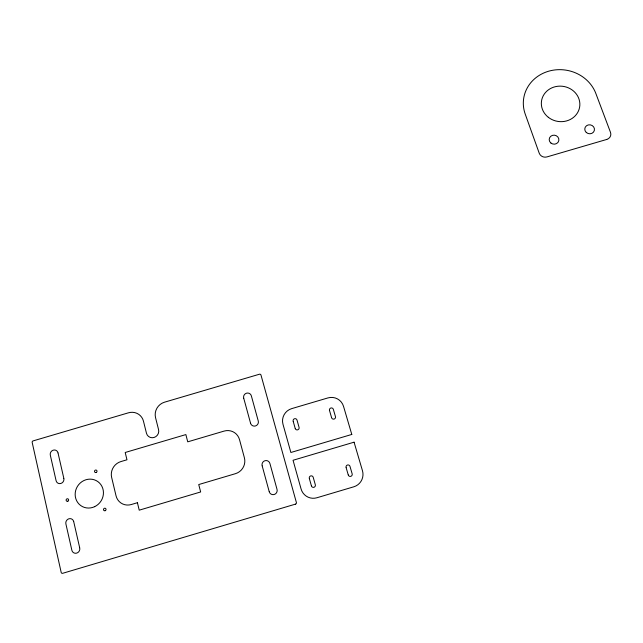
<?xml version="1.0" encoding="UTF-8"?>
<svg xmlns="http://www.w3.org/2000/svg" width="643" height="643" viewBox="0 0 643 643"><rect width="100%" height="100%" fill="white"/><g stroke="black" fill="none" stroke-linecap="round" stroke-linejoin="round"><path stroke-width="0.96" d="M329.554 410.652L331.555 417.54M346.159 467.726L348.209 474.783M293.216 421.398L295.169 428.302M309.371 478.641L311.373 485.722M243.753 398.274L250.529 423.102M262.199 465.934L269.176 491.525M58.047 453.034L63.802 478.255M73.744 521.762L79.676 547.764M293.168 421.221A2.017 1.985 -44.4 0 1 294.639 418.714A2.017 1.985 -44.4 0 1 297.058 420.257L299.011 427.161A2.017 1.993 -47.4 0 1 297.773 429.797A2.017 1.993 -47.4 0 1 295.209 428.471M329.497 410.483A2.009 1.993 -30.3 0 1 330.952 407.983A2.009 1.993 -30.3 0 1 333.387 409.519L335.397 416.407A2.009 1.993 -33.9 0 1 334.175 419.035A2.009 1.993 -33.9 0 1 331.603 417.717M311.421 485.899A2.058 2.025 -74 0 0 314.017 487.265A2.058 2.025 -74 0 0 315.263 484.565L313.262 477.484A2.05 2.025 -71.1 0 0 310.802 475.9A2.05 2.025 -71.1 0 0 309.315 478.464M348.257 474.96A2.05 2.033 -88.4 0 0 350.869 476.318A2.05 2.033 -88.4 0 0 352.099 473.634L350.041 466.569A2.042 2.025 -85 0 0 347.566 464.993A2.042 2.025 -85 0 0 346.103 467.549M250.569 423.271A4.035 3.946 -47 0 0 255.544 425.939A4.035 3.946 -47 0 0 258.213 420.835L251.397 396.016A4.003 3.906 -41.2 0 0 246.582 393.17A4.003 3.906 -41.2 0 0 243.705 398.105M73.704 521.586A4.204 3.938 -58.3 0 0 68.809 518.813A4.204 3.938 -58.3 0 0 65.932 524.077L71.823 550.095A4.236 3.971 -60.8 0 0 76.613 553.141A4.236 3.971 -60.8 0 0 79.724 547.94M58.007 452.865A4.107 3.85 -51.7 0 0 53.192 450.18A4.107 3.85 -51.7 0 0 50.347 455.308L56.062 480.546A4.139 3.882 -54.1 0 0 60.772 483.488A4.139 3.882 -54.1 0 0 63.842 478.432M269.224 491.702A4.123 4.035 -66.7 0 0 274.296 494.467A4.123 4.035 -66.7 0 0 276.98 489.21L269.956 463.635A4.091 4.003 -59.2 0 0 265.053 460.693A4.091 4.003 -59.2 0 0 262.151 465.765M351.793 434.443L290.877 452.487L282.976 424.235A12.675 12.498 -44.4 0 1 291.697 408.626L327.93 397.921A12.627 12.522 -30.3 0 1 343.523 406.344L351.793 434.443M137.409 502.713L131.276 504.538A13.061 12.41 -57 0 1 116.029 495.777L111.641 477.403A12.981 12.338 -54.7 0 1 120.884 461.578L126.968 459.785L125.2 452.487L185.867 434.58L187.732 441.837L224.126 431.083A12.804 12.442 -52.2 0 1 239.501 439.603L244.396 457.784A12.876 12.522 -56.2 0 1 235.467 473.666L198.735 484.549L200.648 491.967L139.226 510.172L137.409 502.713M354.068 442.183L293.047 460.267L301.077 488.969A12.948 12.764 -74 0 0 316.886 497.762L353.819 486.791A12.9 12.788 -88.4 0 0 362.475 470.74L354.068 442.183M295.507 504.12L62.709 573.291A1.342 1.254 -62.2 0 1 61.181 572.383L32.182 442.448A1.286 1.206 -50.5 0 1 33.123 440.889L128.455 412.806A12.78 12.169 -48.9 0 1 143.477 421.213L146.467 433.237A6.398 6.117 -49.7 0 0 154.031 437.481A6.398 6.117 -49.7 0 0 158.572 429.669L155.55 417.661A12.715 12.201 -47.2 0 1 164.576 402.172L259.45 374.226A1.254 1.222 -35.2 0 1 260.978 375.054L296.391 502.505A1.302 1.278 -73.6 0 1 295.507 504.12M606.783 139.435L546.92 156.924A6.084 5.658 9.9 0 1 539.212 153.179L525.227 114.116A37.407 34.36 8.9 0 1 548.969 71.116A37.407 34.36 8.9 0 1 596.149 94.28L610.504 132.37A6.108 5.618 12.7 0 1 606.783 139.435M586.279 132.45A4.871 4.485 11.7 0 0 594.341 130.481A4.871 4.485 11.7 0 0 588.241 124.935A4.871 4.485 11.7 0 0 586.279 132.45M550.938 143.059A4.863 4.501 10 0 0 558.823 140.552A4.863 4.501 10 0 0 552.369 135.392A4.863 4.501 10 0 0 550.938 143.059M548.326 117.299A19.306 17.731 8.9 0 0 579.6 107.301A19.306 17.731 8.9 0 0 553.864 87.094A19.306 17.731 8.9 0 0 548.326 117.299M67.837 501.202A1.31 1.23 -56.2 0 0 68.158 498.984A1.31 1.23 -56.2 0 0 66.133 499.916A1.31 1.23 -56.2 0 0 67.837 501.202M96.161 472.468A1.302 1.23 -53.9 0 0 96.595 470.29A1.302 1.23 -53.9 0 0 94.537 471.102A1.302 1.23 -53.9 0 0 96.161 472.468M105.251 510.663A1.318 1.246 -58.1 0 0 105.54 508.428A1.318 1.246 -58.1 0 0 103.515 509.393A1.318 1.246 -58.1 0 0 105.251 510.663M94.698 506.644A14.725 13.881 -56.1 0 0 97.929 481.663A14.725 13.881 -56.1 0 0 75.279 492.474A14.725 13.881 -56.1 0 0 94.698 506.644"/></g></svg>
